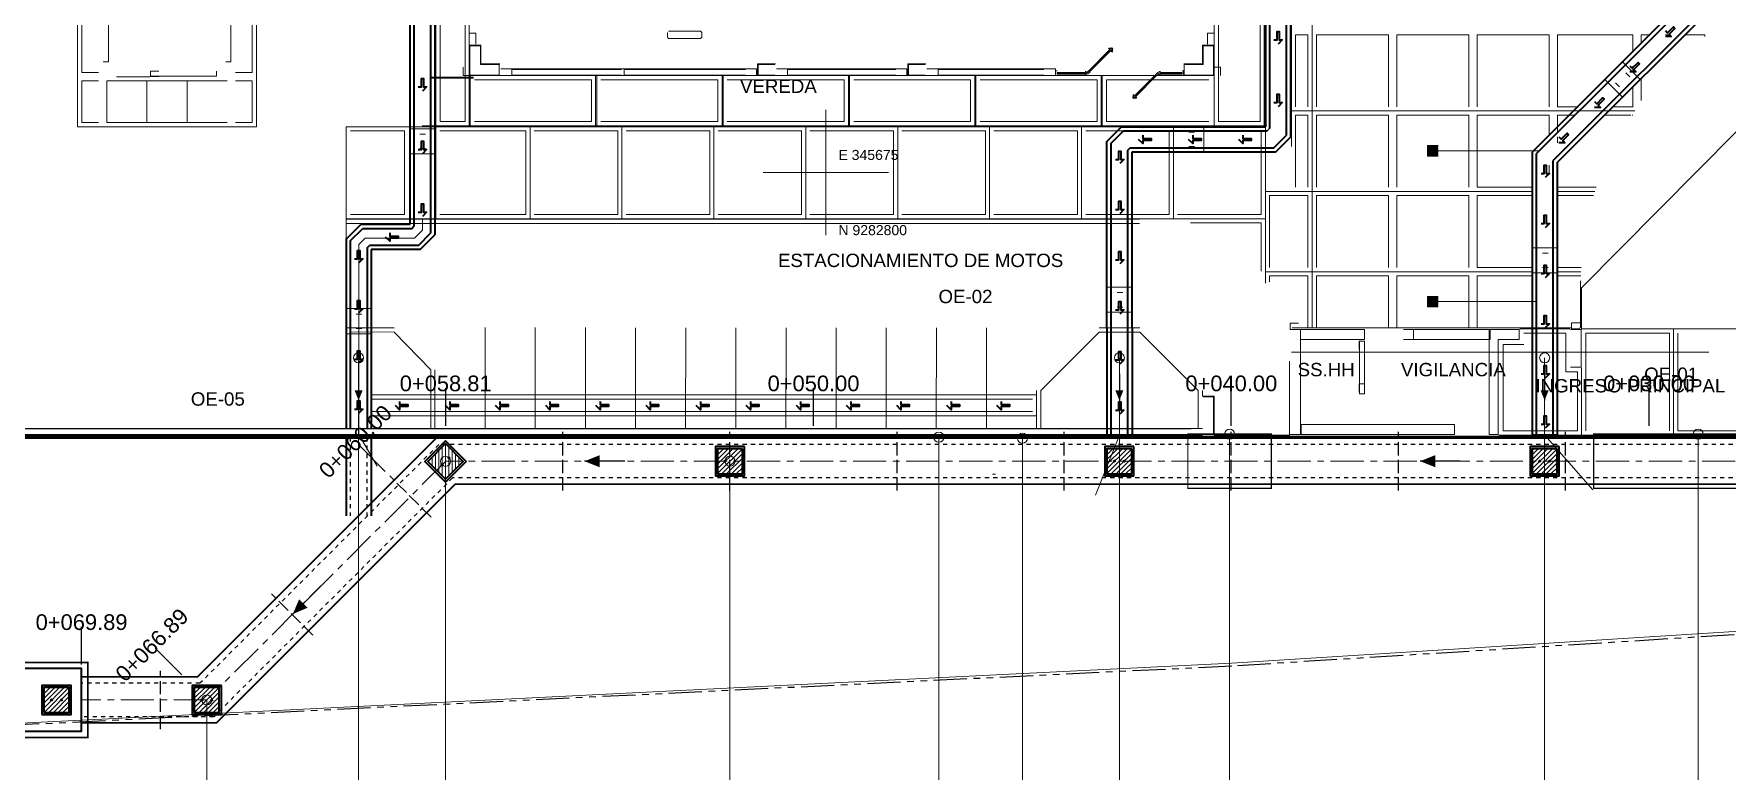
# Model space of a CAD drawing. Header units: metres. Extents: x 349021 to 349543, y 9281040 to 9281959.
# Drawn here: x 349093.34 to 349133.87, y 9281909.8 to 9281927.44 of the extents above; entities that cross this region are included whole.
import ezdxf
from ezdxf.enums import TextEntityAlignment as Align

# ---------------------------------------------------------------- set-up
doc = ezdxf.new("R2010")
doc.units = ezdxf.units.M
doc.header["$LTSCALE"] = 0.25
for name, pattern in [('CENTER', [5.08, 3.175, -0.635, 0.635, -0.635]), ('DASHED', [1.524, 1.27, -0.254]), ('HIDDEN', [0.375, 0.25, -0.125]), ('PHANTOM', [6.35, 3.175, -0.635, 0.635, -0.635, 0.635, -0.635])]:
    doc.linetypes.add(name, pattern=pattern)
for name, color, linetype, lineweight in [('ARQ-BASE', 8, 'CONTINUOUS', 13), ('ARQ-TEXTO', 8, 'CONTINUOUS', 13), ('CERCO', 14, 'CONTINUOUS', 40), ('CONCRETO', 250, 'CONTINUOUS', 50), ('CONCRETO-OCULTO', 8, 'HIDDEN', 25), ('CUNETA', 3, 'CONTINUOUS', 35), ('EJE-COLECTOR', 1, 'CENTER', 18), ('GRILLA', 9, 'CONTINUOUS', 13), ('LLAMADAS', 30, 'CONTINUOUS', 18), ('MARCO-METALICO', 32, 'CONTINUOUS', 40), ('POZA', 34, 'CONTINUOUS', 35), ('REGISTRO', 32, 'CONTINUOUS', 35), ('REGISTRO-TAPA', 30, 'CONTINUOUS', 18)]:
    doc.layers.add(name, color=color, linetype=linetype, lineweight=lineweight)
for name, color, linetype in [('CRUCE-VEHICULAR', 30, 'CONTINUOUS'), ('CUNETA-OCULTA', 3, 'HIDDEN'), ('FLUJO', 150, 'CONTINUOUS'), ('JUNTAS', 8, 'DASHED'), ('LINDERO', 6, 'PHANTOM'), ('PROGRESIVAS', 5, 'CONTINUOUS')]:
    doc.layers.add(name, color=color, linetype=linetype)
doc.styles.get("Standard").update_dxf_attribs({"font": 'arial.ttf'})

# ---------------------------------------------------------------- blocks, each defined once
blk = doc.blocks.new('REGISTRO-PLANTA')
at = {"layer": 'MARCO-METALICO'}
blk.add_lwpolyline([(-0.35, -0.35), (0.35, -0.35), (0.35, 0.35), (-0.35, 0.35)], close=True, dxfattribs=at)
for centre in [(-0.12, 0), (0.12, 0)]:
    blk.add_circle(centre, 0.015, dxfattribs=at)
at = {"layer": 'REGISTRO'}
blk.add_lwpolyline([(-0.3, -0.3), (0.3, -0.3), (0.3, 0.3), (-0.3, 0.3)], close=True, dxfattribs=at)
at = {"layer": 'REGISTRO-TAPA'}
for p, q in [((-0.29, 0.2765), (-0.2765, 0.29)), ((-0.29, 0.1632), (-0.1632, 0.29)), ((-0.29, 0.0499), (-0.0499, 0.29)), ((-0.29, -0.0634), (0.0634, 0.29)), ((-0.29, -0.1767), (0.1767, 0.29)), ((-0.29, -0.29), (0.29, 0.29)), ((-0.1767, -0.29), (0.29, 0.1767)), ((-0.0634, -0.29), (0.29, 0.0634)), ((0.0499, -0.29), (0.29, -0.0499)), ((0.1632, -0.29), (0.29, -0.1632)), ((0.2765, -0.29), (0.29, -0.2765))]:
    blk.add_line(p, q, dxfattribs=at)
blk = doc.blocks.new('SIMB-FLECHA')
at = {"layer": 'FLUJO'}
blk.add_lwpolyline([(-4, 0), (4, 0)], dxfattribs=at)
blk.add_solid([(4, 0), (1, 1.2), (1, -1.2)], dxfattribs=at)

msp = doc.modelspace()

# ---------------------------------------------------------------- linework, layer by layer
at = {"layer": 'ARQ-BASE'}
for points in [[(349130.385, 9281921.364), (349130.385, 9281920.381), (349135.065, 9281920.381), (349135.065, 9281921.531), (349138.065, 9281924.531), (349138.94, 9281924.531), (349141.94, 9281921.531), (349141.94, 9281918.001), (349156.759, 9281918.001), (349156.759, 9281921.001), (349158.759, 9281923.001), (349161, 9281923.001), (349161, 9281955.074), (349146.685, 9281955.074), (349146.685, 9281941.899), (349151.826, 9281941.899), (349154.851, 9281938.874), (349154.85, 9281931.844), (349151.85, 9281928.845), (349151.06, 9281928.845), (349137.785, 9281928.845), (349130.385, 9281921.364)], [(349123.935, 9281954.068), (349123.935, 9281920.406)], [(349123.44, 9281949.935), (349123.44, 9281924.749)], [(349102.335, 9281948.574), (349092.723, 9281948.574), (349092.738, 9281918.001), (349100.811, 9281918.001), (349100.815, 9281925.219), (349102.335, 9281925.219), (349102.335, 9281948.574)], [(349122.815, 9281947.47), (349122.815, 9281923.89)], [(349098.666, 9281930.699), (349098.666, 9281925.219), (349094.386, 9281925.219), (349094.386, 9281930.699)], [(349094.386, 9281930.699), (349098.666, 9281930.699), (349098.666, 9281925.219), (349094.386, 9281925.219)], [(349094.386, 9281930.699), (349098.666, 9281930.699), (349098.666, 9281925.219), (349094.386, 9281925.219)], [(349094.886, 9281929.399), (349094.486, 9281929.399), (349094.486, 9281926.519), (349094.886, 9281926.519)], [(349095.001, 9281929.144), (349095.121, 9281929.144), (349095.121, 9281926.774), (349095.001, 9281926.774)], [(349097.931, 9281929.144), (349098.051, 9281929.144), (349098.051, 9281926.774), (349097.931, 9281926.774)], [(349098.166, 9281926.519), (349098.566, 9281926.519), (349098.566, 9281929.399), (349098.166, 9281929.399)], [(349121.59, 9281928.27), (349121.59, 9281925.244), (349122.79, 9281925.244), (349122.79, 9281928.27)], [(349122.815, 9281928.596), (349122.815, 9281925.022)], [(349103.76, 9281927.87), (349103.76, 9281925.244), (349102.96, 9281925.244), (349102.96, 9281927.87)], [(349121.69, 9281928.17), (349121.69, 9281925.344), (349122.69, 9281925.344), (349122.69, 9281928.17)], [(349103.66, 9281927.77), (349103.66, 9281925.344), (349103.06, 9281925.344), (349103.06, 9281927.77)], [(349103.76, 9281927.199), (349103.76, 9281927.464), (349103.92, 9281927.464), (349103.92, 9281927.199)], [(349108.502, 9281927.48), (349108.502, 9281927.367), (349108.532, 9281927.337), (349109.293, 9281927.337), (349109.323, 9281927.367), (349109.323, 9281927.48), (349109.293, 9281927.51), (349108.532, 9281927.51)], [(349121.43, 9281927.199), (349121.43, 9281927.464), (349121.59, 9281927.464), (349121.59, 9281927.199)], [(349123.54, 9281925.699), (349123.54, 9281927.424), (349123.835, 9281927.424), (349123.835, 9281925.699)], [(349124.035, 9281925.699), (349124.035, 9281927.424), (349125.76, 9281927.424), (349125.76, 9281925.699)], [(349125.96, 9281925.699), (349125.96, 9281927.424), (349127.685, 9281927.424), (349127.685, 9281925.699)], [(349127.885, 9281925.699), (349127.885, 9281927.424), (349129.61, 9281927.424), (349129.61, 9281925.699)], [(349130.285, 9281925.699), (349129.81, 9281925.699), (349129.81, 9281927.424), (349131.61, 9281927.424), (349131.61, 9281927.024)], [(349131.81, 9281927.224), (349131.81, 9281927.424), (349132.01, 9281927.424)], [(349132.389, 9281927.424), (349132.486, 9281927.424)], [(349132.859, 9281927.424), (349133.33, 9281927.424), (349133.33, 9281927.384)], [(349104.49, 9281926.444), (349103.76, 9281926.444), (349103.76, 9281927.174), (349104.04, 9281927.174), (349104.04, 9281926.724), (349104.49, 9281926.724)], [(349104.475, 9281926.459), (349103.775, 9281926.459), (349103.775, 9281927.159), (349104.025, 9281927.159), (349104.025, 9281926.709), (349104.475, 9281926.709), (349104.475, 9281926.459)], [(349118.6, 9281926.57), (349119.071, 9281927.042)], [(349118.612, 9281926.547), (349119.094, 9281927.029), (349119.09, 9281927.034), (349118.608, 9281926.551)], [(349119.093, 9281927.02), (349118.621, 9281926.549)], [(349119.076, 9281927.098), (349119.063, 9281927.085)], [(349119.091, 9281927.022), (349119.092, 9281927.023), (349119.093, 9281927.022), (349119.097, 9281927.027), (349119.078, 9281927.046), (349119.073, 9281927.042), (349119.084, 9281927.031), (349119.083, 9281927.03), (349119.071, 9281927.042), (349119.078, 9281927.048), (349119.099, 9281927.027), (349119.093, 9281927.02), (349119.091, 9281927.022)], [(349119.074, 9281927.074), (349119.084, 9281927.084)], [(349119.123, 9281927.098), (349119.076, 9281927.098)], [(349119.137, 9281927.11), (349119.077, 9281927.05), (349119.104, 9281927.023), (349119.163, 9281927.083), (349119.137, 9281927.11)], [(349119.137, 9281927.107), (349119.079, 9281927.05), (349119.104, 9281927.026), (349119.161, 9281927.083)], [(349119.108, 9281927.084), (349119.084, 9281927.084)], [(349119.099, 9281927.072), (349119.099, 9281927.075), (349119.132, 9281927.108), (349119.135, 9281927.108)], [(349119.126, 9281927.045), (349119.129, 9281927.045), (349119.162, 9281927.078), (349119.162, 9281927.081)], [(349119.128, 9281927.02), (349119.138, 9281927.03)], [(349119.138, 9281927.054), (349119.138, 9281927.03)], [(349119.152, 9281927.022), (349119.139, 9281927.009)], [(349119.152, 9281927.069), (349119.152, 9281927.022)], [(349120.86, 9281926.444), (349121.59, 9281926.444), (349121.59, 9281927.174), (349121.31, 9281927.174), (349121.31, 9281926.724), (349120.86, 9281926.724)], [(349120.875, 9281926.459), (349121.575, 9281926.459), (349121.575, 9281927.159), (349121.325, 9281927.159), (349121.325, 9281926.709), (349120.875, 9281926.709), (349120.875, 9281926.459)], [(349103.61, 9281926.644), (349103.61, 9281926.444), (349103.76, 9281926.444), (349103.76, 9281926.644)], [(349104.515, 9281926.604), (349104.78, 9281926.604), (349104.78, 9281926.444), (349104.515, 9281926.444)], [(349104.78, 9281926.604), (349107.47, 9281926.604)], [(349107.47, 9281926.604), (349110.37, 9281926.604)], [(349107.47, 9281926.444), (349107.47, 9281926.604)], [(349110.37, 9281926.604), (349110.635, 9281926.604), (349110.635, 9281926.444), (349110.37, 9281926.444)], [(349111.09, 9281926.724), (349110.66, 9281926.724), (349110.66, 9281926.444), (349111.09, 9281926.444)], [(349111.075, 9281926.709), (349110.675, 9281926.709), (349110.675, 9281926.459), (349111.075, 9281926.459)], [(349111.115, 9281926.604), (349111.38, 9281926.604), (349111.38, 9281926.444), (349111.115, 9281926.444)], [(349111.38, 9281926.604), (349113.97, 9281926.604)], [(349113.97, 9281926.604), (349114.235, 9281926.604), (349114.235, 9281926.444), (349113.97, 9281926.444)], [(349114.69, 9281926.724), (349114.26, 9281926.724), (349114.26, 9281926.444), (349114.69, 9281926.444)], [(349114.675, 9281926.709), (349114.275, 9281926.709), (349114.275, 9281926.459), (349114.675, 9281926.459)], [(349114.715, 9281926.604), (349114.98, 9281926.604), (349114.98, 9281926.444), (349114.715, 9281926.444)], [(349114.98, 9281926.604), (349117.51, 9281926.604)], [(349117.51, 9281926.604), (349117.79, 9281926.604), (349117.79, 9281926.444), (349117.51, 9281926.444)], [(349121.74, 9281926.444), (349121.74, 9281926.644), (349121.59, 9281926.644), (349121.59, 9281926.444)], [(349131.361, 9281926.775), (349131.785, 9281926.351), (349131.361, 9281925.927), (349130.937, 9281926.351)], [(349131.61, 9281926.673), (349131.61, 9281926.532)], [(349094.886, 9281926.319), (349094.486, 9281926.319), (349094.486, 9281925.319), (349094.886, 9281925.319)], [(349097.966, 9281925.319), (349095.086, 9281925.319), (349095.086, 9281926.319), (349097.966, 9281926.319)], [(349096.116, 9281926.419), (349095.316, 9281926.419)], [(349096.046, 9281926.319), (349096.046, 9281925.319)], [(349096.131, 9281926.554), (349096.131, 9281926.434), (349097.711, 9281926.434), (349097.711, 9281926.554)], [(349096.331, 9281926.554), (349096.131, 9281926.554), (349096.131, 9281926.424), (349096.331, 9281926.424)], [(349097.006, 9281926.319), (349097.006, 9281925.319)], [(349098.166, 9281926.319), (349098.566, 9281926.319), (349098.566, 9281925.319), (349098.166, 9281925.319)], [(349103.76, 9281926.444), (349103.785, 9281926.444), (349103.785, 9281925.244), (349103.76, 9281925.244)], [(349103.785, 9281925.244), (349106.785, 9281925.244), (349106.785, 9281926.444), (349103.785, 9281926.444)], [(349103.885, 9281925.344), (349106.685, 9281925.344), (349106.685, 9281926.344), (349103.885, 9281926.344)], [(349104.765, 9281926.459), (349104.765, 9281926.459)], [(349104.78, 9281926.589), (349107.405, 9281926.589)], [(349104.78, 9281926.459), (349107.405, 9281926.459)], [(349104.78, 9281926.444), (349107.47, 9281926.444)], [(349106.785, 9281926.444), (349106.811, 9281926.444), (349106.811, 9281925.244), (349106.785, 9281925.244)], [(349106.811, 9281925.244), (349109.811, 9281925.244), (349109.811, 9281926.444), (349106.811, 9281926.444)], [(349106.911, 9281925.344), (349109.711, 9281925.344), (349109.711, 9281926.344), (349106.911, 9281926.344)], [(349107.47, 9281926.589), (349110.37, 9281926.589)], [(349107.47, 9281926.459), (349110.37, 9281926.459)], [(349107.47, 9281926.444), (349110.37, 9281926.444)], [(349109.811, 9281926.444), (349109.836, 9281926.444), (349109.836, 9281925.244), (349109.811, 9281925.244)], [(349109.836, 9281925.244), (349112.836, 9281925.244), (349112.836, 9281926.444), (349109.836, 9281926.444)], [(349109.936, 9281925.344), (349112.736, 9281925.344), (349112.736, 9281926.344), (349109.936, 9281926.344)], [(349111.365, 9281926.459), (349111.365, 9281926.459)], [(349111.38, 9281926.589), (349113.97, 9281926.589)], [(349111.38, 9281926.459), (349113.97, 9281926.459)], [(349111.38, 9281926.444), (349113.97, 9281926.444)], [(349112.836, 9281926.444), (349112.861, 9281926.444), (349112.861, 9281925.244), (349112.836, 9281925.244)], [(349112.861, 9281925.244), (349115.861, 9281925.244), (349115.861, 9281926.444), (349112.861, 9281926.444)], [(349112.961, 9281925.344), (349115.761, 9281925.344), (349115.761, 9281926.344), (349112.961, 9281926.344)], [(349114.965, 9281926.459), (349114.965, 9281926.459)], [(349114.98, 9281926.589), (349117.51, 9281926.589)], [(349114.98, 9281926.459), (349117.51, 9281926.459)], [(349115.18, 9281926.444), (349117.51, 9281926.444)], [(349115.861, 9281926.444), (349115.887, 9281926.444), (349115.887, 9281925.244), (349115.861, 9281925.244)], [(349115.887, 9281925.244), (349118.887, 9281925.244), (349118.887, 9281926.444), (349115.887, 9281926.444)], [(349115.987, 9281925.344), (349118.787, 9281925.344), (349118.787, 9281926.344), (349115.987, 9281926.344)], [(349117.828, 9281926.444), (349117.79, 9281926.444), (349117.79, 9281926.559), (349117.828, 9281926.559)], [(349117.826, 9281926.446), (349117.792, 9281926.446), (349117.792, 9281926.557), (349117.826, 9281926.557)], [(349117.844, 9281926.507), (349117.844, 9281926.521), (349117.828, 9281926.521), (349117.828, 9281926.483), (349117.844, 9281926.483), (349117.844, 9281926.496)], [(349117.842, 9281926.507), (349117.842, 9281926.519), (349117.83, 9281926.519), (349117.83, 9281926.485), (349117.842, 9281926.485), (349117.842, 9281926.496)], [(349118.492, 9281926.499), (349117.836, 9281926.499), (349117.836, 9281926.505), (349118.492, 9281926.505)], [(349117.844, 9281926.507), (349117.842, 9281926.507)], [(349117.844, 9281926.496), (349117.842, 9281926.496)], [(349118.485, 9281926.521), (349117.844, 9281926.521)], [(349117.844, 9281926.483), (349118.485, 9281926.483)], [(349118.485, 9281926.507), (349118.485, 9281926.521), (349118.501, 9281926.521), (349118.501, 9281926.483), (349118.485, 9281926.483), (349118.485, 9281926.496), (349118.487, 9281926.496), (349118.487, 9281926.484), (349118.499, 9281926.484), (349118.499, 9281926.519), (349118.487, 9281926.519), (349118.487, 9281926.507), (349118.485, 9281926.507)], [(349118.501, 9281926.46), (349118.529, 9281926.46), (349118.529, 9281926.543), (349118.501, 9281926.543)], [(349118.503, 9281926.462), (349118.527, 9281926.462), (349118.527, 9281926.541), (349118.503, 9281926.541)], [(349118.529, 9281926.479), (349118.529, 9281926.481)], [(349118.557, 9281926.479), (349118.557, 9281926.479), (349118.56, 9281926.479), (349118.619, 9281926.538), (349118.592, 9281926.565), (349118.533, 9281926.506), (349118.533, 9281926.503), (349118.533, 9281926.503)], [(349118.558, 9281926.481), (349118.559, 9281926.481), (349118.616, 9281926.538), (349118.592, 9281926.562), (349118.535, 9281926.505), (349118.535, 9281926.504)], [(349118.618, 9281926.55), (349118.619, 9281926.549), (349118.614, 9281926.544), (349118.595, 9281926.563), (349118.6, 9281926.568), (349118.61, 9281926.557), (349118.611, 9281926.559), (349118.6, 9281926.57), (349118.593, 9281926.563), (349118.614, 9281926.542), (349118.621, 9281926.549), (349118.619, 9281926.551), (349118.618, 9281926.55)], [(349118.887, 9281926.444), (349118.912, 9281926.444), (349118.912, 9281925.244), (349118.887, 9281925.244)], [(349121.564, 9281926.444), (349118.912, 9281926.444), (349118.912, 9281925.244), (349121.564, 9281925.244)], [(349121.464, 9281926.344), (349119.012, 9281926.344), (349119.012, 9281925.344), (349121.464, 9281925.344)], [(349120.178, 9281926.457), (349119.706, 9281925.985)], [(349120.2, 9281926.445), (349119.718, 9281925.963), (349119.714, 9281925.967), (349120.196, 9281926.449)], [(349119.727, 9281925.964), (349120.199, 9281926.436)], [(349120.198, 9281926.439), (349120.199, 9281926.438), (349120.204, 9281926.442), (349120.184, 9281926.462), (349120.18, 9281926.457), (349120.19, 9281926.447), (349120.189, 9281926.446), (349120.178, 9281926.457), (349120.184, 9281926.464), (349120.206, 9281926.442), (349120.199, 9281926.436), (349120.197, 9281926.438), (349120.198, 9281926.439)], [(349120.269, 9281926.499), (349120.269, 9281926.499), (349120.268, 9281926.496), (349120.21, 9281926.438), (349120.183, 9281926.465), (349120.241, 9281926.523), (349120.244, 9281926.524), (349120.244, 9281926.524)], [(349120.267, 9281926.498), (349120.267, 9281926.498), (349120.21, 9281926.441), (349120.186, 9281926.465), (349120.243, 9281926.522), (349120.243, 9281926.522)], [(349120.301, 9281926.46), (349120.272, 9281926.46), (349120.272, 9281926.543), (349120.301, 9281926.543)], [(349120.272, 9281926.479), (349120.272, 9281926.481)], [(349120.299, 9281926.462), (349120.274, 9281926.462), (349120.274, 9281926.541), (349120.299, 9281926.541)], [(349120.316, 9281926.507), (349120.316, 9281926.521), (349120.301, 9281926.521), (349120.301, 9281926.483), (349120.316, 9281926.483), (349120.316, 9281926.496), (349120.315, 9281926.496), (349120.315, 9281926.484), (349120.302, 9281926.484), (349120.302, 9281926.519), (349120.315, 9281926.519), (349120.315, 9281926.507), (349120.316, 9281926.507)], [(349120.309, 9281926.499), (349120.813, 9281926.499), (349120.813, 9281926.505), (349120.309, 9281926.505)], [(349120.316, 9281926.521), (349120.806, 9281926.521)], [(349120.806, 9281926.483), (349120.316, 9281926.483)], [(349120.806, 9281926.507), (349120.806, 9281926.521), (349120.821, 9281926.521), (349120.821, 9281926.483), (349120.806, 9281926.483), (349120.806, 9281926.496)], [(349120.806, 9281926.507), (349120.808, 9281926.507)], [(349120.806, 9281926.496), (349120.808, 9281926.496)], [(349120.808, 9281926.507), (349120.808, 9281926.519), (349120.819, 9281926.519), (349120.819, 9281926.485), (349120.808, 9281926.485), (349120.808, 9281926.496)], [(349120.821, 9281926.444), (349120.86, 9281926.444), (349120.86, 9281926.559), (349120.821, 9281926.559)], [(349120.823, 9281926.446), (349120.858, 9281926.446), (349120.858, 9281926.557), (349120.823, 9281926.557)], [(349121.564, 9281926.444), (349121.59, 9281926.444), (349121.59, 9281925.244), (349121.564, 9281925.244)], [(349131.197, 9281926.27), (349131.294, 9281926.173)], [(349131.44, 9281926.513), (349131.537, 9281926.416)], [(349131.81, 9281925.852), (349131.81, 9281926.375)], [(349119.638, 9281925.92), (349119.698, 9281925.98), (349119.725, 9281925.953), (349119.665, 9281925.893), (349119.638, 9281925.92)], [(349119.676, 9281925.958), (349119.673, 9281925.958), (349119.64, 9281925.925), (349119.64, 9281925.922)], [(349119.641, 9281925.92), (349119.698, 9281925.977), (349119.722, 9281925.953), (349119.665, 9281925.896)], [(349119.649, 9281925.981), (349119.663, 9281925.994)], [(349119.649, 9281925.934), (349119.649, 9281925.981)], [(349119.674, 9281925.983), (349119.663, 9281925.973)], [(349119.663, 9281925.948), (349119.663, 9281925.973)], [(349119.703, 9281925.931), (349119.703, 9281925.928), (349119.67, 9281925.895), (349119.667, 9281925.895)], [(349119.679, 9281925.904), (349119.726, 9281925.904)], [(349119.693, 9281925.919), (349119.718, 9281925.919)], [(349119.725, 9281925.966), (349119.724, 9281925.965), (349119.725, 9281925.964), (349119.721, 9281925.959), (349119.701, 9281925.979), (349119.706, 9281925.983), (349119.716, 9281925.973), (349119.717, 9281925.974), (349119.706, 9281925.985), (349119.699, 9281925.979), (349119.721, 9281925.957), (349119.727, 9281925.964), (349119.725, 9281925.966)], [(349119.728, 9281925.929), (349119.718, 9281925.919)], [(349119.726, 9281925.904), (349119.739, 9281925.918)], [(349131.61, 9281926.175), (349131.61, 9281925.699), (349131.134, 9281925.699)], [(349131.661, 9281925.599), (349123.44, 9281925.599)], [(349123.54, 9281923.774), (349123.54, 9281925.499), (349123.835, 9281925.499), (349123.835, 9281923.774)], [(349124.035, 9281923.774), (349124.035, 9281925.499), (349125.76, 9281925.499), (349125.76, 9281923.774)], [(349125.96, 9281923.774), (349125.96, 9281925.499), (349127.685, 9281925.499), (349127.685, 9281923.774)], [(349129.205, 9281923.774), (349127.885, 9281923.774), (349127.885, 9281925.499), (349129.61, 9281925.499), (349129.61, 9281925.024)], [(349129.81, 9281925.082), (349129.81, 9281925.499), (349130.226, 9281925.499)], [(349130.934, 9281925.499), (349131.565, 9281925.499)], [(349131.594, 9281925.499), (349131.61, 9281925.499)], [(349100.815, 9281925.219), (349122.815, 9281925.219)], [(349100.815, 9281923.019), (349100.815, 9281925.219)], [(349100.915, 9281925.119), (349102.21, 9281925.119), (349102.21, 9281923.119), (349100.915, 9281923.119)], [(349102.335, 9281925.174), (349102.935, 9281925.174), (349102.935, 9281924.574), (349102.335, 9281924.574)], [(349102.576, 9281925.044), (349102.713, 9281925.044)], [(349102.635, 9281925.244), (349102.96, 9281925.244)], [(349102.959, 9281923.019), (349102.959, 9281925.219)], [(349103.059, 9281925.119), (349105.115, 9281925.119), (349105.115, 9281923.119), (349103.059, 9281923.119)], [(349105.215, 9281923.019), (349105.215, 9281925.219)], [(349105.315, 9281925.119), (349107.315, 9281925.119), (349107.315, 9281923.119), (349105.315, 9281923.119)], [(349107.415, 9281923.019), (349107.415, 9281925.219)], [(349107.515, 9281925.119), (349109.515, 9281925.119), (349109.515, 9281923.119), (349107.515, 9281923.119)], [(349109.615, 9281923.019), (349109.615, 9281925.219)], [(349109.715, 9281925.119), (349111.715, 9281925.119), (349111.715, 9281923.119), (349109.715, 9281923.119)], [(349111.815, 9281923.019), (349111.815, 9281925.219)], [(349111.915, 9281925.119), (349113.915, 9281925.119), (349113.915, 9281923.119), (349111.915, 9281923.119)], [(349114.015, 9281923.019), (349114.015, 9281925.219)], [(349114.115, 9281925.119), (349116.115, 9281925.119), (349116.115, 9281923.119), (349114.115, 9281923.119)], [(349116.215, 9281923.019), (349116.215, 9281925.219)], [(349116.215, 9281923.019), (349116.215, 9281925.219)], [(349116.315, 9281925.119), (349118.315, 9281925.119), (349118.315, 9281923.119), (349116.315, 9281923.119)], [(349118.415, 9281923.019), (349118.415, 9281925.219)], [(349118.515, 9281925.119), (349120.515, 9281925.119), (349120.515, 9281923.119), (349118.515, 9281923.119)], [(349119.524, 9281925.219), (349119.524, 9281925.219)], [(349119.524, 9281925.119), (349119.524, 9281925.119)], [(349119.624, 9281925.219), (349119.624, 9281925.219)], [(349119.624, 9281925.119), (349119.624, 9281925.119)], [(349120.615, 9281923.019), (349120.615, 9281925.219)], [(349120.715, 9281925.119), (349122.715, 9281925.119), (349122.715, 9281923.119), (349120.715, 9281923.119)], [(349120.743, 9281925.219), (349121.343, 9281925.219), (349121.343, 9281924.619), (349120.743, 9281924.619)], [(349120.984, 9281925.089), (349121.122, 9281925.089)], [(349122.814, 9281925.219), (349122.815, 9281925.219)], [(349122.815, 9281921.473), (349122.815, 9281925.219)], [(349122.815, 9281925.078), (349122.815, 9281925.078)], [(349122.856, 9281925.119), (349122.915, 9281925.178)], [(349102.576, 9281924.7), (349102.713, 9281924.7)], [(349120.984, 9281924.745), (349121.122, 9281924.745)], [(349126.947, 9281924.769), (349126.697, 9281924.769), (349126.697, 9281924.519), (349126.947, 9281924.519)], [(349126.942, 9281924.764), (349126.702, 9281924.764), (349126.702, 9281924.524), (349126.942, 9281924.524)], [(349126.702, 9281924.757), (349126.942, 9281924.757), (349126.942, 9281924.752), (349126.702, 9281924.752)], [(349126.702, 9281924.747), (349126.942, 9281924.747), (349126.942, 9281924.742), (349126.702, 9281924.742)], [(349126.702, 9281924.737), (349126.942, 9281924.737), (349126.942, 9281924.732), (349126.702, 9281924.732)], [(349126.702, 9281924.727), (349126.942, 9281924.727), (349126.942, 9281924.722), (349126.702, 9281924.722)], [(349126.702, 9281924.717), (349126.942, 9281924.717), (349126.942, 9281924.712), (349126.702, 9281924.712)], [(349126.702, 9281924.707), (349126.942, 9281924.707), (349126.942, 9281924.702), (349126.702, 9281924.702)], [(349126.702, 9281924.697), (349126.942, 9281924.697), (349126.942, 9281924.692), (349126.702, 9281924.692)], [(349126.702, 9281924.687), (349126.942, 9281924.687), (349126.942, 9281924.682), (349126.702, 9281924.682)], [(349126.702, 9281924.677), (349126.942, 9281924.677), (349126.942, 9281924.672), (349126.702, 9281924.672)], [(349126.702, 9281924.667), (349126.942, 9281924.667), (349126.942, 9281924.662), (349126.702, 9281924.662)], [(349126.702, 9281924.657), (349126.942, 9281924.657), (349126.942, 9281924.652), (349126.702, 9281924.652)], [(349126.702, 9281924.647), (349126.942, 9281924.647), (349126.942, 9281924.642), (349126.702, 9281924.642)], [(349126.702, 9281924.637), (349126.942, 9281924.637), (349126.942, 9281924.632), (349126.702, 9281924.632)], [(349126.702, 9281924.627), (349126.942, 9281924.627), (349126.942, 9281924.622), (349126.702, 9281924.622)], [(349126.702, 9281924.617), (349126.942, 9281924.617), (349126.942, 9281924.612), (349126.702, 9281924.612)], [(349126.702, 9281924.607), (349126.942, 9281924.607), (349126.942, 9281924.602), (349126.702, 9281924.602)], [(349126.702, 9281924.597), (349126.942, 9281924.597), (349126.942, 9281924.592), (349126.702, 9281924.592)], [(349126.702, 9281924.587), (349126.942, 9281924.587), (349126.942, 9281924.582), (349126.702, 9281924.582)], [(349126.702, 9281924.577), (349126.942, 9281924.577), (349126.942, 9281924.572), (349126.702, 9281924.572)], [(349126.942, 9281924.647), (349129.375, 9281924.647)], [(349129.81, 9281924.835), (349129.81, 9281924.976)], [(349126.702, 9281924.567), (349126.942, 9281924.567), (349126.942, 9281924.562), (349126.702, 9281924.562)], [(349126.702, 9281924.557), (349126.942, 9281924.557), (349126.942, 9281924.552), (349126.702, 9281924.552)], [(349126.702, 9281924.547), (349126.942, 9281924.547), (349126.942, 9281924.542), (349126.702, 9281924.542)], [(349126.702, 9281924.537), (349126.942, 9281924.537), (349126.942, 9281924.532), (349126.702, 9281924.532)], [(349129.61, 9281924.304), (349129.61, 9281924.1)], [(349130.735, 9281923.774), (349129.81, 9281923.774), (349129.81, 9281924.375)], [(349129.205, 9281923.674), (349122.815, 9281923.674)], [(349122.915, 9281921.849), (349122.915, 9281923.574), (349123.835, 9281923.574), (349123.835, 9281921.849)], [(349124.035, 9281921.849), (349124.035, 9281923.574), (349125.76, 9281923.574), (349125.76, 9281921.849)], [(349125.96, 9281921.849), (349125.96, 9281923.574), (349127.685, 9281923.574), (349127.685, 9281921.849)], [(349129.205, 9281921.849), (349127.885, 9281921.849), (349127.885, 9281923.574), (349129.205, 9281923.574)], [(349130.702, 9281923.674), (349129.805, 9281923.674)], [(349130.371, 9281921.849), (349129.81, 9281921.849), (349129.81, 9281923.574), (349130.672, 9281923.574)], [(349100.811, 9281923.004), (349119.806, 9281923.005)], [(349122.815, 9281923.019), (349100.815, 9281923.019)], [(349102.641, 9281923.019), (349102.641, 9281922.746), (349102.447, 9281922.552), (349101.267, 9281922.552), (349101.12, 9281922.405), (349101.12, 9281917.856)], [(349100.811, 9281922.904), (349119.806, 9281922.905)], [(349100.811, 9281920.408), (349100.811, 9281922.904)], [(349122.715, 9281921.763), (349122.715, 9281922.919), (349121.023, 9281922.919)], [(349129.205, 9281922.323), (349129.805, 9281922.323), (349129.805, 9281921.723), (349129.205, 9281921.723)], [(349129.446, 9281922.193), (349129.583, 9281922.193)], [(349129.205, 9281921.749), (349122.815, 9281921.749)], [(349129.446, 9281921.849), (349129.583, 9281921.849)], [(349130.366, 9281921.749), (349129.805, 9281921.749)], [(349119.024, 9281921.38), (349119.624, 9281921.38), (349119.624, 9281920.78), (349119.024, 9281920.78)], [(349122.915, 9281921.649), (349122.915, 9281921.505)], [(349123.835, 9281921.649), (349122.915, 9281921.649)], [(349123.835, 9281921.649), (349123.835, 9281920.406)], [(349124.035, 9281920.406), (349124.035, 9281921.649), (349125.76, 9281921.649), (349125.76, 9281920.406)], [(349125.96, 9281920.406), (349125.96, 9281921.649), (349127.685, 9281921.649), (349127.685, 9281920.406)], [(349129.516, 9281920.406), (349127.885, 9281920.406), (349127.885, 9281921.649), (349129.205, 9281921.649)], [(349130.145, 9281920.406), (349129.81, 9281920.406), (349129.81, 9281921.649), (349130.363, 9281921.649)], [(349130.36, 9281920.406), (349130.36, 9281921.531)], [(349130.385, 9281921.531), (349130.385, 9281921.531)], [(349119.265, 9281921.25), (349119.402, 9281921.25)], [(349126.947, 9281921.16), (349126.697, 9281921.16), (349126.697, 9281920.91), (349126.947, 9281920.91)], [(349126.942, 9281921.155), (349126.702, 9281921.155), (349126.702, 9281920.915), (349126.942, 9281920.915)], [(349126.702, 9281921.148), (349126.942, 9281921.148), (349126.942, 9281921.143), (349126.702, 9281921.143)], [(349126.702, 9281921.138), (349126.942, 9281921.138), (349126.942, 9281921.133), (349126.702, 9281921.133)], [(349126.702, 9281921.128), (349126.942, 9281921.128), (349126.942, 9281921.123), (349126.702, 9281921.123)], [(349126.702, 9281921.118), (349126.942, 9281921.118), (349126.942, 9281921.113), (349126.702, 9281921.113)], [(349126.702, 9281921.108), (349126.942, 9281921.108), (349126.942, 9281921.103), (349126.702, 9281921.103)], [(349126.702, 9281921.098), (349126.942, 9281921.098), (349126.942, 9281921.093), (349126.702, 9281921.093)], [(349126.702, 9281921.088), (349126.942, 9281921.088), (349126.942, 9281921.083), (349126.702, 9281921.083)], [(349126.702, 9281921.078), (349126.942, 9281921.078), (349126.942, 9281921.073), (349126.702, 9281921.073)], [(349126.702, 9281921.068), (349126.942, 9281921.068), (349126.942, 9281921.063), (349126.702, 9281921.063)], [(349126.702, 9281921.058), (349126.942, 9281921.058), (349126.942, 9281921.053), (349126.702, 9281921.053)], [(349126.702, 9281921.048), (349126.942, 9281921.048), (349126.942, 9281921.043), (349126.702, 9281921.043)], [(349126.702, 9281921.038), (349126.942, 9281921.038), (349126.942, 9281921.033), (349126.702, 9281921.033)], [(349126.702, 9281921.028), (349126.942, 9281921.028), (349126.942, 9281921.023), (349126.702, 9281921.023)], [(349126.702, 9281921.018), (349126.942, 9281921.018), (349126.942, 9281921.013), (349126.702, 9281921.013)], [(349126.702, 9281921.008), (349126.942, 9281921.008), (349126.942, 9281921.003), (349126.702, 9281921.003)], [(349126.702, 9281920.998), (349126.942, 9281920.998), (349126.942, 9281920.993), (349126.702, 9281920.993)], [(349126.702, 9281920.988), (349126.942, 9281920.988), (349126.942, 9281920.983), (349126.702, 9281920.983)], [(349126.702, 9281920.978), (349126.942, 9281920.978), (349126.942, 9281920.973), (349126.702, 9281920.973)], [(349126.702, 9281920.968), (349126.942, 9281920.968), (349126.942, 9281920.963), (349126.702, 9281920.963)], [(349126.702, 9281920.958), (349126.942, 9281920.958), (349126.942, 9281920.953), (349126.702, 9281920.953)], [(349126.702, 9281920.948), (349126.942, 9281920.948), (349126.942, 9281920.943), (349126.702, 9281920.943)], [(349126.702, 9281920.938), (349126.942, 9281920.938), (349126.942, 9281920.933), (349126.702, 9281920.933)], [(349126.702, 9281920.928), (349126.942, 9281920.928), (349126.942, 9281920.923), (349126.702, 9281920.923)], [(349126.947, 9281921.035), (349129.305, 9281921.035)], [(349100.813, 9281920.867), (349101.413, 9281920.867), (349101.413, 9281920.267), (349100.813, 9281920.267)], [(349101.055, 9281920.737), (349101.192, 9281920.737)], [(349119.265, 9281920.906), (349119.402, 9281920.906)], [(349130.345, 9281920.531), (349130.145, 9281920.531), (349130.145, 9281920.381), (349130.345, 9281920.381)], [(349184, 9281920.5), (349183.616, 9281920.293), (349173.458, 9281917.088), (349163.015, 9281915.119), (349143.537, 9281913.738), (349122.007, 9281912.377), (349088.836, 9281910.738), (349063.168, 9281910.35), (349054.98, 9281910.189)], [(349100.811, 9281920.408), (349100.811, 9281918.001)], [(349101.962, 9281920.407), (349100.811, 9281920.408)], [(349100.811, 9281920.308), (349100.811, 9281920.308)], [(349100.911, 9281920.408), (349100.911, 9281920.408)], [(349102.839, 9281918.001), (349102.839, 9281919.406), (349101.961, 9281920.307), (349100.911, 9281920.308), (349100.911, 9281918.001)], [(349101.055, 9281920.393), (349101.192, 9281920.393)], [(349104.139, 9281918.014), (349104.141, 9281920.414)], [(349105.339, 9281918.013), (349105.341, 9281920.413)], [(349106.539, 9281918.012), (349106.541, 9281920.412)], [(349107.739, 9281918.011), (349107.741, 9281920.411)], [(349108.939, 9281918.01), (349108.941, 9281920.41)], [(349110.139, 9281918.009), (349110.141, 9281920.409)], [(349111.339, 9281918.008), (349111.341, 9281920.408)], [(349112.539, 9281918.007), (349112.541, 9281920.407)], [(349113.739, 9281918.006), (349113.741, 9281920.406)], [(349114.939, 9281918.005), (349114.941, 9281920.405)], [(349116.139, 9281918.004), (349116.141, 9281920.404)], [(349121.21, 9281918.001), (349121.208, 9281918.907), (349119.807, 9281920.305), (349118.839, 9281920.305), (349117.439, 9281918.904), (349117.439, 9281918.001)], [(349119.809, 9281920.405), (349118.839, 9281920.405)], [(349123.605, 9281920.516), (349123.405, 9281920.516), (349123.405, 9281920.366), (349123.605, 9281920.366)], [(349123.405, 9281917.856), (349123.655, 9281917.856), (349123.655, 9281920.366), (349123.405, 9281920.366)], [(349130.145, 9281920.406), (349123.459, 9281920.406)], [(349123.835, 9281920.406), (349123.459, 9281920.406)], [(349123.515, 9281920.406), (349123.515, 9281920.408)], [(349124.95, 9281920.126), (349123.655, 9281920.126), (349123.655, 9281920.366), (349124.95, 9281920.366)], [(349123.809, 9281920.408), (349123.809, 9281920.406)], [(349124.95, 9281920.126), (349125.19, 9281920.126), (349125.19, 9281920.366), (349124.95, 9281920.366)], [(349126.12, 9281920.126), (349126.36, 9281920.126), (349126.36, 9281920.366), (349126.12, 9281920.366)], [(349126.36, 9281920.126), (349128.194, 9281920.126), (349128.194, 9281920.366), (349126.36, 9281920.366)], [(349128.17, 9281917.856), (349128.39, 9281917.856), (349128.39, 9281920.126), (349128.89, 9281920.126), (349128.89, 9281920.366), (349128.17, 9281920.366), (349128.17, 9281917.856)], [(349128.405, 9281917.841), (349134.785, 9281917.841), (349134.785, 9281920.381), (349130.385, 9281920.381)], [(349129.005, 9281920.281), (349130.005, 9281920.281), (349130.005, 9281919.351), (349130.285, 9281919.351), (349130.285, 9281917.941), (349128.505, 9281917.941), (349128.505, 9281920.011), (349129.005, 9281920.011)], [(349128.905, 9281920.381), (349130.105, 9281920.381)], [(349129.505, 9281920.281), (349129.205, 9281920.281)], [(349129.61, 9281920.504), (349129.61, 9281920.5)], [(349130.12, 9281919.466), (349130.37, 9281919.466), (349130.37, 9281920.366), (349130.12, 9281920.366)], [(349130.36, 9281920.406), (349130.345, 9281920.406)], [(349130.36, 9281920.406), (349130.345, 9281920.406)], [(349130.36, 9281920.406), (349130.345, 9281920.406)], [(349130.385, 9281920.406), (349130.385, 9281920.406)], [(349132.485, 9281917.941), (349132.485, 9281920.281), (349130.485, 9281920.281), (349130.485, 9281917.941)], [(349132.585, 9281917.841), (349132.585, 9281920.381)], [(349132.685, 9281920.281), (349132.685, 9281917.941), (349134.685, 9281917.941), (349134.685, 9281920.281)], [(349133.43, 9281919.824), (349123.44, 9281919.824)], [(349125.19, 9281919.886), (349125.19, 9281920.086), (349125.06, 9281920.086), (349125.06, 9281919.886)], [(349125.19, 9281920.086), (349125.19, 9281918.826), (349125.07, 9281918.826), (349125.07, 9281920.086)], [(349102.939, 9281918.001), (349102.939, 9281919.406)], [(349123.39, 9281919.613), (349123.39, 9281917.841)], [(349130.385, 9281919.451), (349130.385, 9281917.841)], [(349117.339, 9281918.904), (349117.339, 9281918.001)], [(349121.31, 9281918.771), (349121.31, 9281918.907)], [(349125.19, 9281918.866), (349125.19, 9281919.066), (349125.06, 9281919.066), (349125.06, 9281918.866)], [(349101.413, 9281918.801), (349117.339, 9281918.801)], [(349117.239, 9281918.701), (349101.413, 9281918.701), (349101.413, 9281918.401), (349117.239, 9281918.401)], [(349117.339, 9281918.801), (349117.339, 9281918.301)], [(349121.59, 9281918.771), (349121.31, 9281918.771)], [(349121.325, 9281917.856), (349121.575, 9281917.856), (349121.575, 9281918.756), (349121.325, 9281918.756)], [(349121.59, 9281917.841), (349121.59, 9281918.771)], [(349101.413, 9281918.301), (349117.339, 9281918.301)], [(349127.1, 9281917.856), (349123.67, 9281917.856), (349123.67, 9281918.096), (349127.1, 9281918.096)], [(349127.1, 9281917.856), (349127.34, 9281917.856), (349127.34, 9281918.096), (349127.1, 9281918.096)], [(349121.31, 9281917.841), (349090.944, 9281917.841)], [(349121.035, 9281917.856), (349090.959, 9281917.856)], [(349121.035, 9281917.986), (349091.089, 9281917.986)], [(349121.31, 9281918.001), (349091.104, 9281918.001)], [(349101.12, 9281917.856), (349101.554, 9281917.1)], [(349117.339, 9281918.001), (349102.939, 9281918.001)], [(349117.439, 9281918.001), (349121.21, 9281918.001)], [(349119.324, 9281917.841), (349118.75, 9281916.4)], [(349119.324, 9281917.841), (349119.324, 9281917.841)], [(349123.39, 9281917.841), (349121.59, 9281917.841)], [(349129.505, 9281917.841), (349130.656, 9281916.531)], [(349116.355, 9281916.907), (349116.282, 9281916.907)]]:
    msp.add_lwpolyline(points, dxfattribs=at)
at = {"layer": 'CERCO', "const_width": 0.08}
msp.add_lwpolyline([(349090.98, 9281917.79), (349162, 9281917.79)], dxfattribs=at)
at = {"layer": 'CONCRETO', "const_width": 0.04}
for points in [[(349162, 9281917.765), (349102.967, 9281917.765), (349097.252, 9281912.05), (349094.48, 9281912.05)], [(349162, 9281916.665), (349103.423, 9281916.665), (349097.708, 9281910.95), (349094.48, 9281910.95)]]:
    msp.add_lwpolyline(points, dxfattribs=at)
msp.add_lwpolyline([(349090.83, 9281910.6), (349094.63, 9281910.6), (349094.63, 9281912.4), (349090.83, 9281912.4)], close=True, dxfattribs=at)
at = {"layer": 'CONCRETO-OCULTO'}
for points in [[(349162, 9281917.615), (349103.029, 9281917.615), (349097.314, 9281911.9), (349094.48, 9281911.9)], [(349162, 9281916.815), (349103.361, 9281916.815), (349097.646, 9281911.1), (349094.48, 9281911.1)], [(349094.48, 9281911.1), (349094.48, 9281911.9)]]:
    msp.add_lwpolyline(points, dxfattribs=at)
at = {"layer": 'CRUCE-VEHICULAR', "const_width": 0.03}
for points in [[(349122.96, 9281916.565), (349120.96, 9281916.565), (349120.96, 9281917.865), (349122.96, 9281917.865)], [(349135.68, 9281916.565), (349130.67, 9281916.565), (349130.67, 9281917.865), (349135.68, 9281917.865)]]:
    msp.add_lwpolyline(points, close=True, dxfattribs=at)
at = {"layer": 'CUNETA'}
for points in [[(349122.815, 9281931.07), (349122.815, 9281925.219)], [(349122.915, 9281931.07), (349122.915, 9281925.178)], [(349123.315, 9281931.07), (349123.315, 9281925.012)], [(349123.415, 9281931.07), (349123.415, 9281924.971)], [(349133.455, 9281928.869), (349129.205, 9281924.619)], [(349133.555, 9281928.827), (349129.305, 9281924.578)], [(349133.955, 9281928.662), (349129.705, 9281924.412)], [(349134.055, 9281928.62), (349129.805, 9281924.371)], [(349102.335, 9281928.194), (349102.335, 9281922.879)], [(349102.435, 9281928.194), (349102.435, 9281922.838)], [(349102.835, 9281928.194), (349102.835, 9281922.672)], [(349102.935, 9281928.194), (349102.935, 9281922.631)], [(349123.02, 9281927.301), (349123.095, 9281927.301), (349123.095, 9281927.501), (349123.145, 9281927.501), (349123.145, 9281927.301), (349123.22, 9281927.301), (349123.12, 9281927.201)], [(349132.389, 9281927.522), (349132.442, 9281927.469), (349132.583, 9281927.61), (349132.619, 9281927.575), (349132.477, 9281927.434), (349132.53, 9281927.38), (349132.389, 9281927.38)], [(349131.54, 9281926.673), (349131.593, 9281926.62), (349131.735, 9281926.762), (349131.77, 9281926.726), (349131.629, 9281926.585), (349131.682, 9281926.532), (349131.54, 9281926.532)], [(349102.539, 9281926.176), (349102.614, 9281926.176), (349102.614, 9281926.376), (349102.664, 9281926.376), (349102.664, 9281926.176), (349102.739, 9281926.176), (349102.639, 9281926.076)], [(349103.86, 9281926.389), (349102.835, 9281926.389)], [(349123.02, 9281925.801), (349123.095, 9281925.801), (349123.095, 9281926.001), (349123.145, 9281926.001), (349123.145, 9281925.801), (349123.22, 9281925.801), (349123.12, 9281925.701)], [(349130.692, 9281925.825), (349130.745, 9281925.772), (349130.886, 9281925.913), (349130.921, 9281925.878), (349130.78, 9281925.736), (349130.833, 9281925.683), (349130.692, 9281925.683)], [(349119.024, 9281924.868), (349119.375, 9281925.219)], [(349119.119, 9281924.821), (349119.417, 9281925.119)], [(349119.375, 9281925.219), (349122.815, 9281925.219)], [(349119.417, 9281925.119), (349122.856, 9281925.119)], [(349119.878, 9281925.017), (349119.878, 9281924.942), (349120.078, 9281924.942), (349120.078, 9281924.892), (349119.878, 9281924.892), (349119.878, 9281924.817), (349119.778, 9281924.917)], [(349121.078, 9281925.017), (349121.078, 9281924.942), (349121.278, 9281924.942), (349121.278, 9281924.892), (349121.078, 9281924.892), (349121.078, 9281924.817), (349120.978, 9281924.917)], [(349122.278, 9281925.017), (349122.278, 9281924.942), (349122.478, 9281924.942), (349122.478, 9281924.892), (349122.278, 9281924.892), (349122.278, 9281924.817), (349122.178, 9281924.917)], [(349123.021, 9281924.719), (349123.315, 9281925.012)], [(349129.843, 9281924.976), (349129.896, 9281924.923), (349130.038, 9281925.065), (349130.073, 9281925.029), (349129.931, 9281924.888), (349129.985, 9281924.835), (349129.843, 9281924.835)], [(349102.539, 9281924.676), (349102.614, 9281924.676), (349102.614, 9281924.876), (349102.664, 9281924.876), (349102.664, 9281924.676), (349102.739, 9281924.676), (349102.639, 9281924.576)], [(349119.024, 9281920.405), (349119.024, 9281924.868)], [(349119.124, 9281917.841), (349119.124, 9281924.826)], [(349119.229, 9281924.438), (349119.304, 9281924.438), (349119.304, 9281924.638), (349119.354, 9281924.638), (349119.354, 9281924.438), (349119.429, 9281924.438), (349119.329, 9281924.338)], [(349119.524, 9281924.66), (349119.582, 9281924.719)], [(349119.524, 9281917.841), (349119.524, 9281924.66)], [(349119.582, 9281924.719), (349123.021, 9281924.719)], [(349119.624, 9281924.619), (349123.063, 9281924.619)], [(349119.624, 9281920.405), (349119.624, 9281924.619)], [(349123.063, 9281924.619), (349123.415, 9281924.971)], [(349129.205, 9281917.841), (349129.205, 9281924.619)], [(349129.305, 9281917.841), (349129.305, 9281924.578)], [(349129.414, 9281924.104), (349129.489, 9281924.104), (349129.489, 9281924.304), (349129.539, 9281924.304), (349129.539, 9281924.104), (349129.614, 9281924.104), (349129.514, 9281924.004)], [(349129.705, 9281917.841), (349129.705, 9281924.412)], [(349129.805, 9281917.841), (349129.805, 9281924.371)], [(349102.539, 9281923.176), (349102.614, 9281923.176), (349102.614, 9281923.376), (349102.664, 9281923.376), (349102.664, 9281923.176), (349102.739, 9281923.176), (349102.639, 9281923.076)], [(349119.229, 9281923.238), (349119.304, 9281923.238), (349119.304, 9281923.438), (349119.354, 9281923.438), (349119.354, 9281923.238), (349119.429, 9281923.238), (349119.329, 9281923.138)], [(349129.414, 9281922.904), (349129.489, 9281922.904), (349129.489, 9281923.104), (349129.539, 9281923.104), (349129.539, 9281922.904), (349129.614, 9281922.904), (349129.514, 9281922.804)], [(349100.813, 9281922.528), (349101.165, 9281922.879)], [(349100.913, 9281922.486), (349101.206, 9281922.779)], [(349102.335, 9281922.879), (349101.165, 9281922.879)], [(349102.376, 9281922.779), (349101.206, 9281922.779)], [(349101.856, 9281922.68), (349101.856, 9281922.605), (349102.056, 9281922.605), (349102.056, 9281922.555), (349101.856, 9281922.555), (349101.856, 9281922.48), (349101.756, 9281922.58)], [(349102.376, 9281922.779), (349102.435, 9281922.838)], [(349102.542, 9281922.379), (349102.835, 9281922.672)], [(349102.583, 9281922.279), (349102.935, 9281922.631)], [(349100.813, 9281922.528), (349100.813, 9281918.001)], [(349100.913, 9281922.486), (349100.913, 9281918.001)], [(349101.012, 9281922.059), (349101.087, 9281922.059), (349101.087, 9281922.259), (349101.137, 9281922.259), (349101.137, 9281922.059), (349101.212, 9281922.059), (349101.112, 9281921.959)], [(349101.313, 9281922.321), (349101.372, 9281922.379)], [(349101.313, 9281922.321), (349101.313, 9281918.001)], [(349102.542, 9281922.379), (349101.372, 9281922.379)], [(349101.413, 9281922.279), (349101.413, 9281918.001)], [(349102.583, 9281922.279), (349101.413, 9281922.279)], [(349119.229, 9281922.038), (349119.304, 9281922.038), (349119.304, 9281922.238), (349119.354, 9281922.238), (349119.354, 9281922.038), (349119.429, 9281922.038), (349119.329, 9281921.938)], [(349129.414, 9281921.704), (349129.489, 9281921.704), (349129.489, 9281921.904), (349129.539, 9281921.904), (349129.539, 9281921.704), (349129.614, 9281921.704), (349129.514, 9281921.604)], [(349101.012, 9281920.859), (349101.087, 9281920.859), (349101.087, 9281921.059), (349101.137, 9281921.059), (349101.137, 9281920.859), (349101.212, 9281920.859), (349101.112, 9281920.759)], [(349119.229, 9281920.838), (349119.304, 9281920.838), (349119.304, 9281921.038), (349119.354, 9281921.038), (349119.354, 9281920.838), (349119.429, 9281920.838), (349119.329, 9281920.738)], [(349129.414, 9281920.504), (349129.489, 9281920.504), (349129.489, 9281920.704), (349129.539, 9281920.704), (349129.539, 9281920.504), (349129.614, 9281920.504), (349129.514, 9281920.404)], [(349119.024, 9281920.405), (349119.024, 9281917.841)], [(349119.624, 9281920.405), (349119.624, 9281917.841)], [(349101.012, 9281919.659), (349101.087, 9281919.659), (349101.087, 9281919.859), (349101.137, 9281919.859), (349101.137, 9281919.659), (349101.212, 9281919.659), (349101.112, 9281919.559)], [(349119.229, 9281919.638), (349119.304, 9281919.638), (349119.304, 9281919.838), (349119.354, 9281919.838), (349119.354, 9281919.638), (349119.429, 9281919.638), (349119.329, 9281919.538)], [(349129.414, 9281919.304), (349129.489, 9281919.304), (349129.489, 9281919.504), (349129.539, 9281919.504), (349129.539, 9281919.304), (349129.614, 9281919.304), (349129.514, 9281919.204)], [(349101.012, 9281918.459), (349101.087, 9281918.459), (349101.087, 9281918.659), (349101.137, 9281918.659), (349101.137, 9281918.459), (349101.212, 9281918.459), (349101.112, 9281918.359)], [(349102.091, 9281918.646), (349102.091, 9281918.571), (349102.291, 9281918.571), (349102.291, 9281918.521), (349102.091, 9281918.521), (349102.091, 9281918.446), (349101.991, 9281918.546)], [(349103.291, 9281918.646), (349103.291, 9281918.571), (349103.491, 9281918.571), (349103.491, 9281918.521), (349103.291, 9281918.521), (349103.291, 9281918.446), (349103.191, 9281918.546)], [(349104.491, 9281918.646), (349104.491, 9281918.571), (349104.691, 9281918.571), (349104.691, 9281918.521), (349104.491, 9281918.521), (349104.491, 9281918.446), (349104.391, 9281918.546)], [(349105.691, 9281918.646), (349105.691, 9281918.571), (349105.891, 9281918.571), (349105.891, 9281918.521), (349105.691, 9281918.521), (349105.691, 9281918.446), (349105.591, 9281918.546)], [(349106.891, 9281918.646), (349106.891, 9281918.571), (349107.091, 9281918.571), (349107.091, 9281918.521), (349106.891, 9281918.521), (349106.891, 9281918.446), (349106.791, 9281918.546)], [(349108.091, 9281918.646), (349108.091, 9281918.571), (349108.291, 9281918.571), (349108.291, 9281918.521), (349108.091, 9281918.521), (349108.091, 9281918.446), (349107.991, 9281918.546)], [(349109.291, 9281918.646), (349109.291, 9281918.571), (349109.491, 9281918.571), (349109.491, 9281918.521), (349109.291, 9281918.521), (349109.291, 9281918.446), (349109.191, 9281918.546)], [(349110.491, 9281918.646), (349110.491, 9281918.571), (349110.691, 9281918.571), (349110.691, 9281918.521), (349110.491, 9281918.521), (349110.491, 9281918.446), (349110.391, 9281918.546)], [(349111.691, 9281918.646), (349111.691, 9281918.571), (349111.891, 9281918.571), (349111.891, 9281918.521), (349111.691, 9281918.521), (349111.691, 9281918.446), (349111.591, 9281918.546)], [(349112.891, 9281918.646), (349112.891, 9281918.571), (349113.091, 9281918.571), (349113.091, 9281918.521), (349112.891, 9281918.521), (349112.891, 9281918.446), (349112.791, 9281918.546)], [(349114.091, 9281918.646), (349114.091, 9281918.571), (349114.291, 9281918.571), (349114.291, 9281918.521), (349114.091, 9281918.521), (349114.091, 9281918.446), (349113.991, 9281918.546)], [(349115.291, 9281918.646), (349115.291, 9281918.571), (349115.491, 9281918.571), (349115.491, 9281918.521), (349115.291, 9281918.521), (349115.291, 9281918.446), (349115.191, 9281918.546)], [(349116.491, 9281918.646), (349116.491, 9281918.571), (349116.691, 9281918.571), (349116.691, 9281918.521), (349116.491, 9281918.521), (349116.491, 9281918.446), (349116.391, 9281918.546)], [(349119.229, 9281918.438), (349119.304, 9281918.438), (349119.304, 9281918.638), (349119.354, 9281918.638), (349119.354, 9281918.438), (349119.429, 9281918.438), (349119.329, 9281918.338)], [(349129.414, 9281918.104), (349129.489, 9281918.104), (349129.489, 9281918.304), (349129.539, 9281918.304), (349129.539, 9281918.104), (349129.614, 9281918.104), (349129.514, 9281918.004)], [(349100.81, 9281917.79), (349100.81, 9281915.91)], [(349101.41, 9281917.79), (349101.41, 9281915.91)], [(349119.024, 9281917.841), (349119.624, 9281917.841)], [(349129.805, 9281917.841), (349129.205, 9281917.841)]]:
    msp.add_lwpolyline(points, dxfattribs=at)
at = {"layer": 'CUNETA-OCULTA'}
for points in [[(349100.91, 9281917.79), (349100.91, 9281915.91)], [(349101.31, 9281917.79), (349101.31, 9281915.91)]]:
    msp.add_lwpolyline(points, dxfattribs=at)
at = {"layer": 'EJE-COLECTOR'}
msp.add_lwpolyline([(349162, 9281917.215), (349103.195, 9281917.215), (349097.48, 9281911.5), (349094.48, 9281911.5)], dxfattribs=at)
at = {"layer": 'GRILLA'}
for p, q in [((349112.297, 9281922.626), (349112.297, 9281925.626)), ((349110.797, 9281924.126), (349113.797, 9281924.126))]:
    msp.add_line(p, q, dxfattribs=at)
at = {"layer": 'JUNTAS'}
for p, q in [((349106, 9281916.515), (349106, 9281917.915)), ((349110, 9281916.515), (349110, 9281917.915)), ((349114, 9281916.515), (349114, 9281917.915)), ((349118, 9281916.515), (349118, 9281917.915)), ((349122, 9281916.515), (349122, 9281917.915)), ((349126, 9281916.515), (349126, 9281917.915)), ((349130, 9281916.515), (349130, 9281917.915)), ((349102.845, 9281915.875), (349101.855, 9281916.865)), ((349100.017, 9281913.047), (349099.027, 9281914.037)), ((349096.367, 9281910.8), (349096.367, 9281912.2))]:
    msp.add_line(p, q, dxfattribs=at)
at = {"layer": 'LINDERO'}
msp.add_lwpolyline([(349183.66, 9281920.2), (349173.5, 9281916.99), (349163.07, 9281915.12), (349143.54, 9281913.65), (349122.01, 9281912.31), (349088.84, 9281910.7), (349063.17, 9281910.3)], dxfattribs=at)
at = {"layer": 'LLAMADAS'}
for p, q in [((349101.11, 9281919.69), (349101.11, 9281884.935)), ((349119.32, 9281919.69), (349119.32, 9281894.25)), ((349129.5, 9281919.69), (349129.5, 9281897.975)), ((349115, 9281917.79), (349115, 9281890.524)), ((349117, 9281917.765), (349117, 9281892.387)), ((349121.96, 9281917.865), (349121.96, 9281896.113)), ((349133.175, 9281917.865), (349133.175, 9281899.838)), ((349103.191, 9281917.211), (349103.191, 9281886.798)), ((349110, 9281917.215), (349110, 9281888.661)), ((349097.477, 9281911.5), (349097.477, 9281883.072))]:
    msp.add_line(p, q, dxfattribs=at)
for centre in [(349101.11, 9281919.69), (349119.32, 9281919.69), (349129.5, 9281919.69), (349115, 9281917.79), (349117, 9281917.765), (349121.96, 9281917.865), (349133.175, 9281917.865), (349103.191, 9281917.211), (349110, 9281917.215), (349097.477, 9281911.5)]:
    msp.add_circle(centre, 0.12, dxfattribs=at)
at = {"layer": 'POZA'}
msp.add_lwpolyline([(349090.98, 9281910.75), (349094.48, 9281910.75), (349094.48, 9281912.25), (349090.98, 9281912.25)], close=True, dxfattribs=at)
at = {"layer": 'PROGRESIVAS'}
for p, q in [((349103.195, 9281918.065), (349103.195, 9281918.965)), ((349112, 9281918.065), (349112, 9281918.965)), ((349122, 9281918.065), (349122, 9281918.965)), ((349132, 9281918.065), (349132, 9281918.965)), ((349101.749, 9281916.971), (349101.113, 9281917.607)), ((349094.48, 9281912.35), (349094.48, 9281913.25)), ((349096.879, 9281912.101), (349096.243, 9281912.737))]:
    msp.add_line(p, q, dxfattribs=at)

# ---------------------------------------------------------------- block references
for p, rotation in [((349103.191, 9281917.211), 225), ((349110, 9281917.215), 180), ((349119.32, 9281917.215), 180), ((349129.5, 9281917.215), 180), ((349097.477, 9281911.5), 180)]:
    msp.add_blockref('REGISTRO-PLANTA', p, dxfattribs=dict(rotation=rotation))
msp.add_blockref('REGISTRO-PLANTA', (349093.88, 9281911.5))
at = {"layer": 'FLUJO'}
for p, xscale, yscale, rotation in [((349101.11, 9281918.99), 0.08, 0.08, -90), ((349119.32, 9281918.99), 0.08, 0.08, -90), ((349129.5, 9281918.99), 0.08, 0.08, -90), ((349107, 9281917.215), 0.12, 0.12, 180), ((349127, 9281917.215), 0.12, 0.12, 180), ((349099.875, 9281913.895), 0.12, 0.12, 225)]:
    msp.add_blockref('SIMB-FLECHA', p, dxfattribs=dict(at, xscale=xscale, yscale=yscale, rotation=rotation))

# ---------------------------------------------------------------- texts
at = {"layer": 'ARQ-TEXTO'}
for s, p in [('VEREDA', (349110.24, 9281926.029)), ('ESTACIONAMIENTO DE MOTOS', (349111.149, 9281921.862)), ('OE-02', (349114.991, 9281920.998)), ('SS.HH', (349123.587, 9281919.248)), ('VIGILANCIA', (349126.06, 9281919.248)), ('OE-01', (349131.882, 9281919.137)), ('INGRESO PRINCIPAL', (349129.279, 9281918.861)), ('OE-05', (349097.095, 9281918.544))]:
    msp.add_text(s, height=0.32, dxfattribs=at).set_placement(p)
at = {"layer": 'GRILLA'}
for s, p in [('E 345675', (349112.597, 9281924.426)), ('N 9282800', (349112.597, 9281922.626))]:
    msp.add_text(s, height=0.24, dxfattribs=at).set_placement(p)
at = {"layer": 'PROGRESIVAS'}
for s, p in [('0+058.81', (349103.195, 9281919.265)), ('0+050.00', (349112, 9281919.265)), ('0+040.00', (349122, 9281919.265)), ('0+030.00', (349132, 9281919.265)), ('0+069.89', (349094.48, 9281913.55))]:
    msp.add_text(s, height=0.375, dxfattribs=at).set_placement(p, align=Align.TOP_CENTER)
for s, p in [('0+060.00', (349100.9, 9281917.82)), ('0+066.89', (349096.03, 9281912.95))]:
    msp.add_text(s, height=0.375, rotation=45, dxfattribs=at).set_placement(p, align=Align.TOP_CENTER)

doc.saveas('drawing.dxf')
